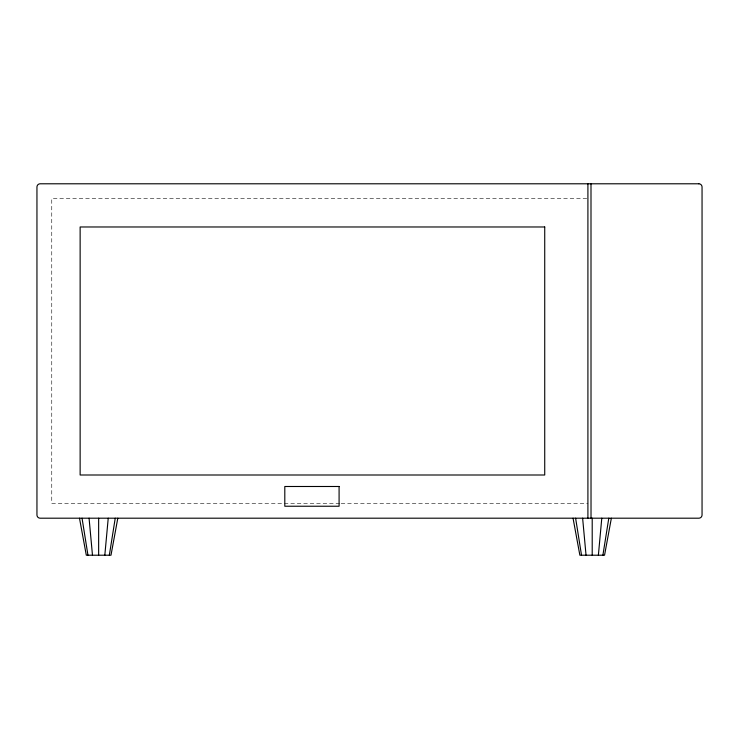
<?xml version="1.0" encoding="UTF-8"?>
<svg xmlns="http://www.w3.org/2000/svg" width="739" height="739" viewBox="0 0 739 739"><rect width="100%" height="100%" fill="white"/><g stroke="black" fill="none" stroke-linecap="round" stroke-linejoin="round"><path stroke-width="0.55" stroke-dasharray="3.69 2.77" d="M586.757 198.597L51.758 198.597L51.758 503.388L340.014 503.388M341.169 503.388L587.911 503.388"/><path stroke-width="1.11" d="M104.818 555.211L108.227 518.196M598.378 555.211L601.786 518.196M109.335 555.211L115.238 518.196M602.895 555.211L608.797 518.196M117.806 518.196L110.989 555.211L86.306 555.211L79.489 518.196M611.365 518.196L604.548 555.211L579.866 555.211L573.048 518.196M575.616 518.196L581.519 555.211M82.047 518.196L87.959 555.211M582.628 518.196L586.036 555.211M89.068 518.196L92.477 555.211M592.207 518.196L592.207 555.211M590.997 183.789L591.024 518.196M587.911 183.789L587.911 518.196M98.647 518.196L98.647 555.211M698.835 183.789L40.165 183.789A3.215 3.215 0 0 0 36.95 187.004L36.95 514.972A3.215 3.215 0 0 0 40.165 518.196L698.835 518.196A3.215 3.215 0 0 0 702.05 514.972L702.05 187.004A3.215 3.215 0 0 0 698.835 183.789M544.726 226.975L80.135 226.975L80.135 475.001L544.726 475.001L544.726 226.975M339.09 486.493L284.801 486.493L284.801 506.233L339.09 506.233L339.09 486.493"/></g></svg>
